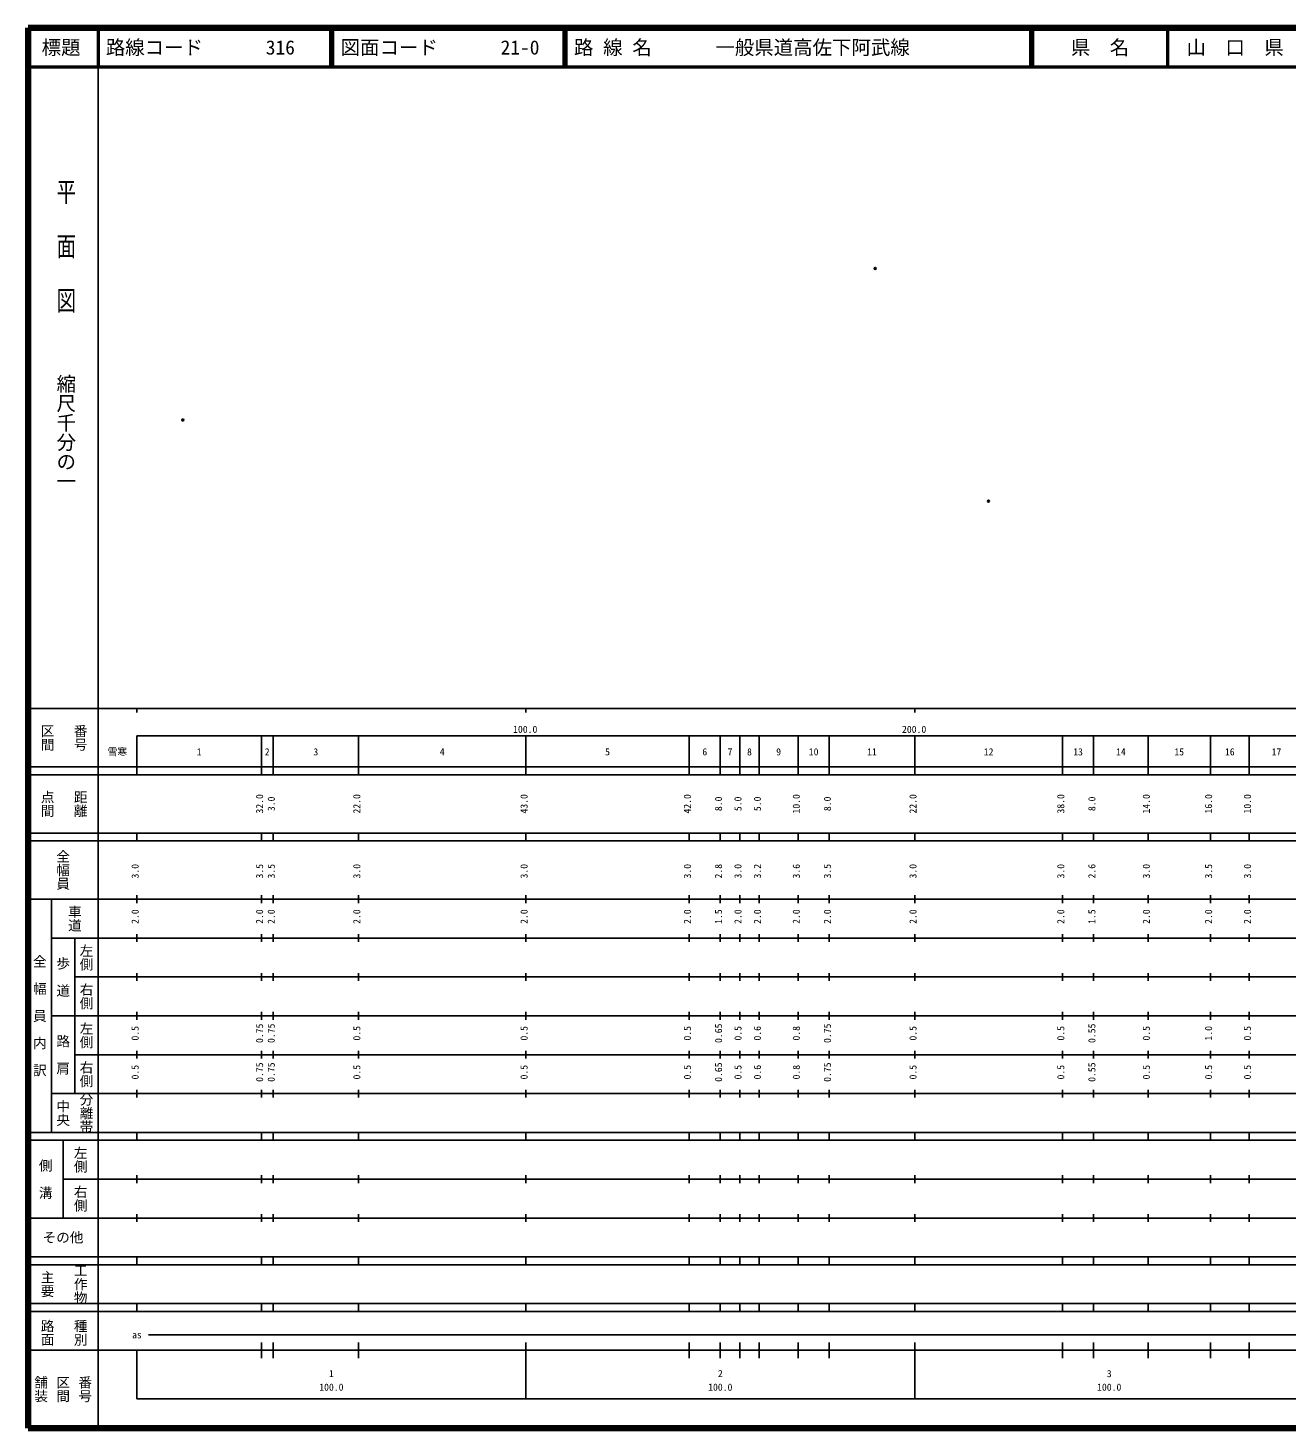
# Model space of a CAD drawing. Units: millimetres on the paper. Extents: x 40 to 680, y 20 to 380.
# Drawn here: x 40 to 363.7, y 20 to 380 of the extents above; entities that cross this region are included whole.
import ezdxf
from ezdxf.enums import TextEntityAlignment as Align

# ---------------------------------------------------------------- set-up
doc = ezdxf.new("R2010")
doc.units = ezdxf.units.MM
doc.header["$PDMODE"] = 32
doc.header["$PDSIZE"] = 0.5
doc.layers.add('M-OTRS', color=6, linetype='Continuous')
doc.layers.add('M-TTL-TXT', color=7, linetype='Continuous')
for name, color, linetype, lineweight in [('M-TTL', 2, 'Continuous', 140), ('M-TTL-BAND', 7, 'Continuous', 25), ('M-TTL-LINE', 7, 'Continuous', 50)]:
    doc.layers.add(name, color=color, linetype=linetype, lineweight=lineweight)
doc.styles.add('@ＭＳ ゴシック', font='')
doc.styles.add('ＭＳ ゴシック', font='')
doc.styles.get('@ＭＳ ゴシック').set_extended_font_data('@MS Gothic')
doc.styles.get('ＭＳ ゴシック').set_extended_font_data('MS Gothic')

msp = doc.modelspace()

# ---------------------------------------------------------------- linework, layer by layer
at = {"layer": 'M-OTRS'}
for p in [(257.823, 318.187), (79.799, 279.195), (286.939, 258.315)]:
    msp.add_point(p, dxfattribs=at)
at = {"layer": 'M-TTL'}
for p, q in [((40, 380), (40, 20)), ((680, 380), (40, 380)), ((40, 20), (680, 20))]:
    msp.add_line(p, q, dxfattribs=at)
at = {"layer": 'M-TTL-BAND'}
for p, q in [((58, 370), (58, 20)), ((40, 205), (579, 205)), ((68, 205), (68, 204)), ((168, 205), (168, 204)), ((268, 205), (268, 204)), ((68, 198), (579, 198)), ((68, 198), (68, 188)), ((100, 188), (100, 198)), ((103, 188), (103, 198)), ((125, 188), (125, 198)), ((168, 188), (168, 198)), ((210, 188), (210, 198)), ((218, 188), (218, 198)), ((223, 188), (223, 198)), ((228, 188), (228, 198)), ((238, 188), (238, 198)), ((246, 188), (246, 198)), ((268, 188), (268, 198)), ((306, 188), (306, 198)), ((314, 188), (314, 198)), ((328, 188), (328, 198)), ((344, 188), (344, 198)), ((354, 188), (354, 198)), ((40, 190), (579, 190)), ((40, 188), (579, 188)), ((40, 173), (579, 173)), ((68, 171), (68, 173)), ((100, 171), (100, 173)), ((103, 171), (103, 173)), ((125, 171), (125, 173)), ((168, 171), (168, 173)), ((210, 171), (210, 173)), ((218, 171), (218, 173)), ((223, 171), (223, 173)), ((228, 171), (228, 173)), ((238, 171), (238, 173)), ((246, 171), (246, 173)), ((268, 171), (268, 173)), ((306, 171), (306, 173)), ((314, 171), (314, 173)), ((328, 171), (328, 173)), ((344, 171), (344, 173)), ((354, 171), (354, 173)), ((40, 171), (579, 171)), ((40, 156), (579, 156)), ((46, 96), (46, 156)), ((68, 155), (68, 157)), ((100, 155), (100, 157)), ((103, 155), (103, 157)), ((125, 155), (125, 157)), ((168, 155), (168, 157)), ((210, 155), (210, 157)), ((218, 155), (218, 157)), ((223, 155), (223, 157)), ((228, 155), (228, 157)), ((238, 155), (238, 157)), ((246, 155), (246, 157)), ((268, 155), (268, 157)), ((306, 155), (306, 157)), ((314, 155), (314, 157)), ((328, 155), (328, 157)), ((344, 155), (344, 157)), ((354, 155), (354, 157)), ((46, 146), (579, 146)), ((52, 146), (52, 106)), ((68, 145), (68, 147)), ((100, 145), (100, 147)), ((103, 145), (103, 147)), ((125, 145), (125, 147)), ((168, 145), (168, 147)), ((210, 145), (210, 147)), ((218, 145), (218, 147)), ((223, 145), (223, 147)), ((228, 145), (228, 147)), ((238, 145), (238, 147)), ((246, 145), (246, 147)), ((268, 145), (268, 147)), ((306, 145), (306, 147)), ((314, 145), (314, 147)), ((328, 145), (328, 147)), ((344, 145), (344, 147)), ((354, 145), (354, 147)), ((68, 135), (68, 137)), ((100, 135), (100, 137)), ((103, 135), (103, 137)), ((125, 135), (125, 137)), ((168, 135), (168, 137)), ((210, 135), (210, 137)), ((218, 135), (218, 137)), ((223, 135), (223, 137)), ((228, 135), (228, 137)), ((238, 135), (238, 137)), ((246, 135), (246, 137)), ((268, 135), (268, 137)), ((306, 135), (306, 137)), ((314, 135), (314, 137)), ((328, 135), (328, 137)), ((344, 135), (344, 137)), ((354, 135), (354, 137)), ((52, 136), (579, 136)), ((46, 126), (579, 126)), ((68, 125), (68, 127)), ((100, 125), (100, 127)), ((103, 125), (103, 127)), ((125, 125), (125, 127)), ((168, 125), (168, 127)), ((210, 125), (210, 127)), ((218, 125), (218, 127)), ((223, 125), (223, 127)), ((228, 125), (228, 127)), ((238, 125), (238, 127)), ((246, 125), (246, 127)), ((268, 125), (268, 127)), ((306, 125), (306, 127)), ((314, 125), (314, 127)), ((328, 125), (328, 127)), ((344, 125), (344, 127)), ((354, 125), (354, 127)), ((52, 116), (579, 116)), ((68, 115), (68, 117)), ((100, 115), (100, 117)), ((103, 115), (103, 117)), ((125, 115), (125, 117)), ((168, 115), (168, 117)), ((210, 115), (210, 117)), ((218, 115), (218, 117)), ((223, 115), (223, 117)), ((228, 115), (228, 117)), ((238, 115), (238, 117)), ((246, 115), (246, 117)), ((268, 115), (268, 117)), ((306, 115), (306, 117)), ((314, 115), (314, 117)), ((328, 115), (328, 117)), ((344, 115), (344, 117)), ((354, 115), (354, 117)), ((46, 106), (579, 106)), ((68, 105), (68, 107)), ((100, 105), (100, 107)), ((103, 105), (103, 107)), ((125, 105), (125, 107)), ((168, 105), (168, 107)), ((210, 105), (210, 107)), ((218, 105), (218, 107)), ((223, 105), (223, 107)), ((228, 105), (228, 107)), ((238, 105), (238, 107)), ((246, 105), (246, 107)), ((268, 105), (268, 107)), ((306, 105), (306, 107)), ((314, 105), (314, 107)), ((328, 105), (328, 107)), ((344, 105), (344, 107)), ((354, 105), (354, 107)), ((40, 96), (579, 96)), ((40, 94), (579, 94)), ((49, 94), (49, 74)), ((68, 94), (68, 96)), ((100, 94), (100, 96)), ((103, 94), (103, 96)), ((125, 94), (125, 96)), ((168, 94), (168, 96)), ((210, 94), (210, 96)), ((218, 94), (218, 96)), ((223, 94), (223, 96)), ((228, 94), (228, 96)), ((238, 94), (238, 96)), ((246, 94), (246, 96)), ((268, 94), (268, 96)), ((306, 94), (306, 96)), ((314, 94), (314, 96)), ((328, 94), (328, 96)), ((344, 94), (344, 96)), ((354, 94), (354, 96)), ((49, 84), (579, 84)), ((68, 83), (68, 85)), ((100, 83), (100, 85)), ((103, 83), (103, 85)), ((125, 83), (125, 85)), ((168, 83), (168, 85)), ((210, 83), (210, 85)), ((218, 83), (218, 85)), ((223, 83), (223, 85)), ((228, 83), (228, 85)), ((238, 83), (238, 85)), ((246, 83), (246, 85)), ((268, 83), (268, 85)), ((306, 83), (306, 85)), ((314, 83), (314, 85)), ((328, 83), (328, 85)), ((344, 83), (344, 85)), ((354, 83), (354, 85)), ((40, 74), (579, 74)), ((68, 73), (68, 75)), ((100, 73), (100, 75)), ((103, 73), (103, 75)), ((125, 73), (125, 75)), ((168, 73), (168, 75)), ((210, 73), (210, 75)), ((218, 73), (218, 75)), ((223, 73), (223, 75)), ((228, 73), (228, 75)), ((238, 73), (238, 75)), ((246, 73), (246, 75)), ((268, 73), (268, 75)), ((306, 73), (306, 75)), ((314, 73), (314, 75)), ((328, 73), (328, 75)), ((344, 73), (344, 75)), ((354, 73), (354, 75)), ((40, 64), (579, 64)), ((40, 62), (579, 62)), ((68, 62), (68, 64)), ((100, 62), (100, 64)), ((103, 62), (103, 64)), ((125, 62), (125, 64)), ((168, 62), (168, 64)), ((210, 62), (210, 64)), ((218, 62), (218, 64)), ((223, 62), (223, 64)), ((228, 62), (228, 64)), ((238, 62), (238, 64)), ((246, 62), (246, 64)), ((268, 62), (268, 64)), ((306, 62), (306, 64)), ((314, 62), (314, 64)), ((328, 62), (328, 64)), ((344, 62), (344, 64)), ((354, 62), (354, 64)), ((40, 52), (579, 52)), ((68, 50), (68, 52)), ((100, 50), (100, 52)), ((103, 50), (103, 52)), ((125, 50), (125, 52)), ((168, 50), (168, 52)), ((210, 50), (210, 52)), ((218, 50), (218, 52)), ((223, 50), (223, 52)), ((228, 50), (228, 52)), ((238, 50), (238, 52)), ((246, 50), (246, 52)), ((268, 50), (268, 52)), ((306, 50), (306, 52)), ((314, 50), (314, 52)), ((328, 50), (328, 52)), ((344, 50), (344, 52)), ((354, 50), (354, 52)), ((40, 50), (579, 50)), ((71, 44), (565, 44)), ((40, 40), (579, 40)), ((68, 40), (68, 27.5)), ((100, 38), (100, 42)), ((103, 38), (103, 42)), ((125, 38), (125, 42)), ((168, 27.5), (168, 42)), ((210, 38), (210, 42)), ((218, 38), (218, 42)), ((223, 38), (223, 42)), ((228, 38), (228, 42)), ((238, 38), (238, 42)), ((246, 38), (246, 42)), ((268, 27.5), (268, 42)), ((306, 38), (306, 42)), ((314, 38), (314, 42)), ((328, 38), (328, 42)), ((344, 38), (344, 42)), ((354, 38), (354, 42)), ((68, 27.5), (579, 27.5))]:
    msp.add_line(p, q, dxfattribs=at)
at = {"layer": 'M-TTL-LINE'}
for p, q in [((58, 380), (58, 370)), ((117.75, 380), (117.75, 370)), ((118.25, 380), (118.25, 370)), ((177.75, 380), (177.75, 370)), ((178.25, 380), (178.25, 370)), ((297.75, 380), (297.75, 370)), ((298.25, 380), (298.25, 370)), ((333, 380), (333, 370)), ((40, 370), (680, 370))]:
    msp.add_line(p, q, dxfattribs=at)

# ---------------------------------------------------------------- texts
at = {"layer": 'M-TTL-BAND', "style": '@ＭＳ ゴシック', "width": 1.4}
msp.add_text('平  面  図', height=3.666, rotation=270, dxfattribs=at).set_placement((49.777, 306.475), align=Align.MIDDLE_RIGHT)
at = {"layer": 'M-TTL-BAND', "style": '@ＭＳ ゴシック'}
msp.add_text('縮尺千分の一', height=3.666, rotation=270, dxfattribs=at).set_placement((49.777, 261.03), align=Align.MIDDLE_RIGHT)
for s, p in [('区間', (45, 197.5)), ('番号', (53.5, 197.5)), ('点間', (45, 180.5)), ('距離', (53.5, 180.5)), ('全幅員', (49, 163.5)), ('車道', (52, 151)), ('左側', (55, 141)), ('全\u3000幅\u3000員\u3000内\u3000訳', (43, 126)), ('歩\u3000道', (49, 136)), ('右側', (55, 131)), ('左側', (55, 121)), ('路\u3000肩', (49, 116)), ('右側', (55, 111)), ('分離帯', (55, 101)), ('中央', (49, 101)), ('左側', (53.5, 89)), ('側\u3000溝', (44.5, 84)), ('右側', (53.5, 79)), ('工作物', (53.5, 57)), ('主要', (45, 57)), ('路面', (45, 44.5)), ('種別', (53.5, 44.5)), ('舗装', (43.333, 30)), ('区間', (49, 30)), ('番号', (54.667, 30))]:
    msp.add_text(s, height=2.566, rotation=270, dxfattribs=at).set_placement(p, align=Align.MIDDLE_CENTER)
at = {"layer": 'M-TTL-BAND', "style": 'ＭＳ ゴシック'}
for s, p in [('100.0', (167.844, 198.195)), ('200.0', (267.844, 198.195)), ('雪寒', (62.974, 192.405)), ('1', (84, 192.405)), ('2', (101.5, 192.405)), ('3', (114, 192.405)), ('4', (146.5, 192.405)), ('5', (189, 192.405)), ('6', (214, 192.405)), ('7', (220.5, 192.405)), ('8', (225.5, 192.405)), ('9', (233, 192.405)), ('10', (242, 192.405)), ('11', (257, 192.405)), ('12', (287, 192.405)), ('13', (310, 192.405)), ('14', (321, 192.405)), ('15', (336, 192.405)), ('16', (349, 192.405)), ('17', (361, 192.405)), ('as', (68, 42.5)), ('1', (118, 32.523)), ('2', (218, 32.523)), ('3', (318, 32.523)), ('100.0', (118, 29.033)), ('100.0', (218, 29.033)), ('100.0', (318, 29.033))]:
    msp.add_text(s, height=1.833, dxfattribs=at).set_placement(p, align=Align.BOTTOM_CENTER)
for s, p in [('32.0', (101, 180.5)), ('3.0', (104, 180.5)), ('22.0', (126, 180.5)), ('43.0', (169, 180.5)), ('42.0', (211, 180.5)), ('8.0', (219, 180.5)), ('5.0', (224, 180.5)), ('5.0', (229, 180.5)), ('10.0', (239, 180.5)), ('8.0', (247, 180.5)), ('22.0', (269, 180.5)), ('38.0', (307, 180.5)), ('8.0', (315, 180.5)), ('14.0', (329, 180.5)), ('16.0', (345, 180.5)), ('10.0', (355, 180.5)), ('3.0', (69, 163.174)), ('3.5', (101, 163.174)), ('3.5', (104, 163.174)), ('3.0', (126, 163.174)), ('3.0', (169, 163.174)), ('3.0', (211, 163.174)), ('2.8', (219, 163.174)), ('3.0', (224, 163.174)), ('3.2', (229, 163.174)), ('3.6', (239, 163.174)), ('3.5', (247, 163.174)), ('3.0', (269, 163.174)), ('3.0', (307, 163.174)), ('2.6', (315, 163.174)), ('3.0', (329, 163.174)), ('3.5', (345, 163.174)), ('3.0', (355, 163.174)), ('2.0', (69, 151.5)), ('2.0', (101, 151.5)), ('2.0', (104, 151.5)), ('2.0', (126, 151.5)), ('2.0', (169, 151.5)), ('2.0', (211, 151.5)), ('1.5', (219, 151.5)), ('2.0', (224, 151.5)), ('2.0', (229, 151.5)), ('2.0', (239, 151.5)), ('2.0', (247, 151.5)), ('2.0', (269, 151.5)), ('2.0', (307, 151.5)), ('1.5', (315, 151.5)), ('2.0', (329, 151.5)), ('2.0', (345, 151.5)), ('2.0', (355, 151.5)), ('0.5', (69, 121.5)), ('0.75', (101, 121.5)), ('0.75', (104, 121.5)), ('0.5', (126, 121.5)), ('0.5', (169, 121.5)), ('0.5', (211, 121.5)), ('0.65', (219, 121.5)), ('0.5', (224, 121.5)), ('0.6', (229, 121.5)), ('0.8', (239, 121.5)), ('0.75', (247, 121.5)), ('0.5', (269, 121.5)), ('0.5', (307, 121.5)), ('0.55', (315, 121.5)), ('0.5', (329, 121.5)), ('1.0', (345, 121.5)), ('0.5', (355, 121.5)), ('0.5', (69, 111.5)), ('0.75', (101, 111.5)), ('0.75', (104, 111.5)), ('0.5', (126, 111.5)), ('0.5', (169, 111.5)), ('0.5', (211, 111.5)), ('0.65', (219, 111.5)), ('0.5', (224, 111.5)), ('0.6', (229, 111.5)), ('0.8', (239, 111.5)), ('0.75', (247, 111.5)), ('0.5', (269, 111.5)), ('0.5', (307, 111.5)), ('0.55', (315, 111.5)), ('0.5', (329, 111.5)), ('0.5', (345, 111.5)), ('0.5', (355, 111.5))]:
    msp.add_text(s, height=1.833, rotation=90, dxfattribs=at).set_placement(p, align=Align.BOTTOM_CENTER)
msp.add_text('その他', height=2.566, dxfattribs=at).set_placement((49, 69), align=Align.MIDDLE_CENTER)
at = {"layer": 'M-TTL-TXT', "style": 'ＭＳ ゴシック'}
for s, p in [('標題', (48.5, 375)), ('県\u3000名', (315.625, 375)), ('山\u3000口\u3000県', (350.375, 375))]:
    msp.add_text(s, height=3.666, dxfattribs=at).set_placement(p, align=Align.MIDDLE_CENTER)
for s, p in [('路線コード', (60, 375)), ('316', (101.142, 375)), ('図面コード', (120.38, 375)), ('21-0', (161.521, 375)), ('路 線 名', (180.38, 375)), ('一般県道高佐下阿武線', (216.734, 375))]:
    msp.add_text(s, height=3.666, dxfattribs=at).set_placement(p, align=Align.MIDDLE_LEFT)

doc.saveas('drawing.dxf')
